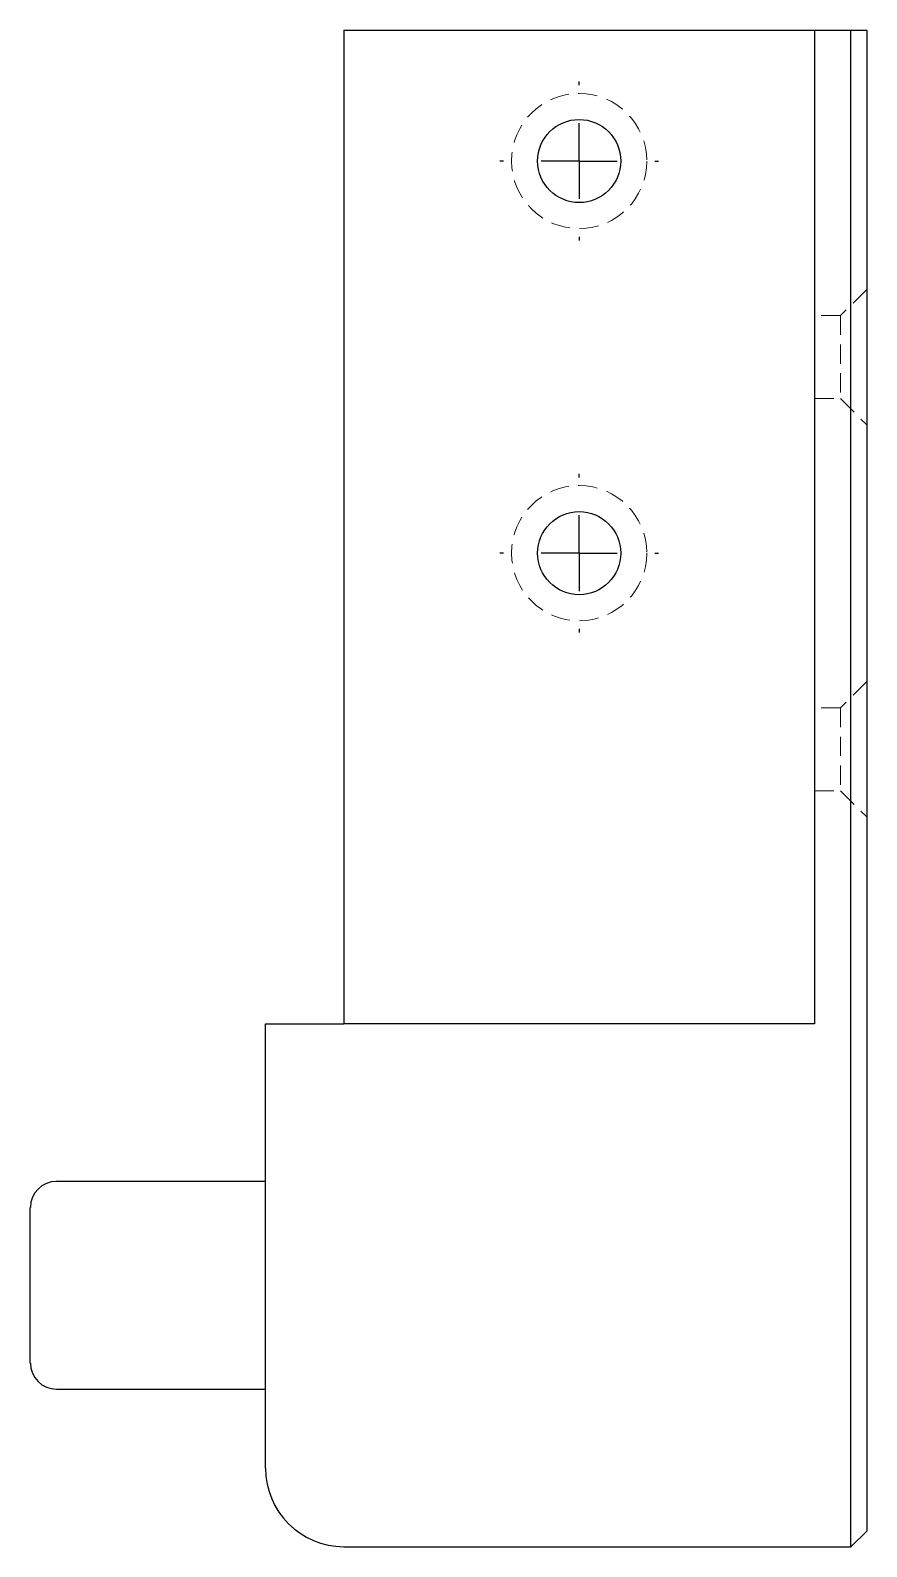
# Model space of a CAD drawing. Header units: millimetres. Extents: x 66 to 251, y 7 to 186.
# Drawn here: x 195.4 to 250.6, y 7 to 107 of the extents above.
import ezdxf

# ---------------------------------------------------------------- set-up
doc = ezdxf.new("R2010")
doc.units = ezdxf.units.MM
doc.linetypes.add('HIDDEN', pattern=[1.905, 1.27, -0.635])
doc.layers.add('10', color=7, linetype='Continuous')

# ---------------------------------------------------------------- blocks, each defined once
blk = doc.blocks.new('SW_CENTERMARKSYMBOL_3')
at = {"layer": '10', "color": 0}
for p, q in [((0, 5), (0, 5.24)), ((0, 0), (0, 2.5)), ((-5, 0), (-5.24, 0)), ((0, 0), (-2.5, 0)), ((0, 0), (0, -2.5)), ((0, 0), (2.5, 0)), ((5, 0), (5.24, 0)), ((0, -5), (0, -5.24))]:
    blk.add_line(p, q, dxfattribs=at)
blk = doc.blocks.new('SW_CENTERMARKSYMBOL_4')
at = {"layer": '10', "color": 0}
for p, q in [((0, 5), (0, 5.24)), ((0, 0), (0, 2.5)), ((-5, 0), (-5.24, 0)), ((0, 0), (-2.5, 0)), ((0, 0), (0, -2.5)), ((0, 0), (2.5, 0)), ((5, 0), (5.24, 0)), ((0, -5), (0, -5.24))]:
    blk.add_line(p, q, dxfattribs=at)

msp = doc.modelspace()

# ---------------------------------------------------------------- linework, layer by layer
at = {"color": 7, "linetype": 'Continuous', "lineweight": 25}
for p, q in [((216.1, 107), (216.1, 41.48)), ((216.1, 107), (247.14, 107)), ((247.14, 107), (247.14, 41.48)), ((247.14, 107), (249.55, 107)), ((249.55, 24.24), (249.55, 107)), ((249.55, 107), (250.59, 107)), ((250.59, 107), (250.59, 24.24)), ((210.93, 24.24), (210.93, 41.48)), ((210.93, 41.48), (216.1, 41.48)), ((247.14, 41.48), (216.1, 41.48)), ((210.93, 31.09), (197.14, 31.09)), ((195.41, 24.24), (195.41, 29.37)), ((195.41, 19.11), (195.41, 24.24)), ((210.93, 12.17), (210.93, 24.24)), ((249.55, 7), (249.55, 24.24)), ((250.59, 24.24), (250.59, 8.03)), ((197.14, 17.39), (210.93, 17.39)), ((249.55, 7), (250.59, 8.03)), ((216.1, 7), (249.55, 7))]:
    msp.add_line(p, q, dxfattribs=at)
at = {"color": 7, "linetype": 'HIDDEN', "lineweight": 18}
for p, q in [((250.59, 89.91), (248.86, 88.19)), ((248.86, 88.19), (247.14, 88.19)), ((248.86, 88.19), (248.86, 82.71)), ((247.14, 82.71), (248.86, 82.71)), ((248.86, 82.71), (250.59, 80.99)), ((250.59, 64.05), (248.86, 62.32)), ((248.86, 62.32), (247.14, 62.32)), ((248.86, 62.32), (248.86, 56.85)), ((247.14, 56.85), (248.86, 56.85)), ((248.86, 56.85), (250.59, 55.13))]:
    msp.add_line(p, q, dxfattribs=at)
for centre in [(231.62, 98.38), (231.62, 72.52)]:
    msp.add_circle(centre, 4.46, dxfattribs=at)
at = {"color": 7, "linetype": 'Continuous', "lineweight": 25}
for centre in [(231.62, 98.38), (231.62, 72.52)]:
    msp.add_circle(centre, 2.74, dxfattribs=at)
for centre, radius, start, end in [((197.14, 29.37), 1.72, 90, 180), ((197.14, 19.11), 1.72, 180, 270), ((216.1, 12.17), 5.17, 180, 270)]:
    msp.add_arc(centre, radius, start, end, dxfattribs=at)

# ---------------------------------------------------------------- block references
at = {"layer": '10'}
for name, p in [('SW_CENTERMARKSYMBOL_3', (231.62, 98.38)), ('SW_CENTERMARKSYMBOL_4', (231.62, 72.52))]:
    msp.add_blockref(name, p, dxfattribs=at)

doc.saveas('drawing.dxf')
